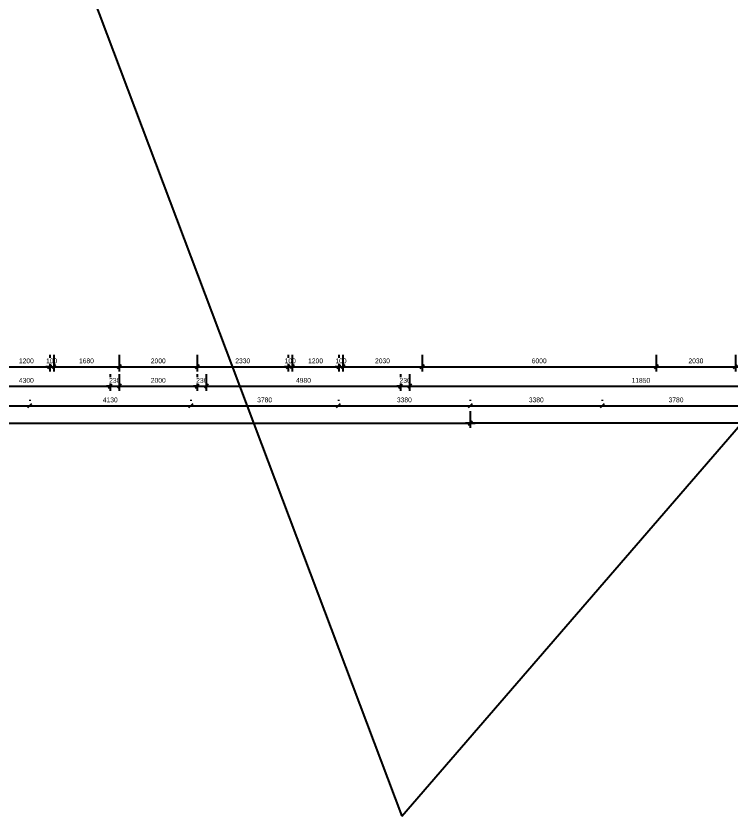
# Model space of a CAD drawing. Header units: millimetres. Extents: x 2659630 to 6742168, y -2425387 to -732288.
# Drawn here: x 2899758 to 2918077, y -897027 to -876525 of the extents above; entities that cross this region are included whole.
import ezdxf

# ---------------------------------------------------------------- set-up
doc = ezdxf.new("R2010")
doc.units = ezdxf.units.MM
doc.header["$PDMODE"] = 35
doc.header["$PDSIZE"] = -25
doc.layers.add('A-GRID-DIMS', color=211, linetype='Continuous', lineweight=9)
doc.layers.add('S-COLUMN NO', color=2, linetype='Continuous')
doc.styles.add('Arial', font='arial.ttf', dxfattribs={"height": 123})
doc.dimstyles.new('Diagonal_-_2_5mm_Arial', dxfattribs={"dimscale": 304.8, "dimtxt": 123, "dimasz": 0.32, "dimexe": 0.4, "dimexo": 0.5, "dimgap": 0.28, "dimtad": 1, "dimdec": 0, "dimzin": 0, "dimdsep": 46, "dimtxsty": 'Arial', "dimblk1": 'OBLIQUE', "dimblk2": 'OBLIQUE', "dimsah": 1, "dimcen": 0.09, "dimdle": 0.4, "dimazin": 0, "dimtfac": 1, "dimtdec": 0, "dimtix": 1, "dimtmove": 0, "dimatfit": 3, "dimfxl": 1, "dimfxlon": 1, "dimtvp": 1, "dimtolj": 1, "dimtzin": 0, "dimarcsym": 2})

# ---------------------------------------------------------------- blocks, each defined once
blk = doc.blocks.new('_Oblique')
at = {"color": 0, "linetype": 'ByBlock', "lineweight": -2}
blk.add_line((-0.5, -0.5), (0.5, 0.5), dxfattribs=at)
blk = doc.blocks.new('*D1443')
at = {"layer": 'A-GRID-DIMS', "color": 0, "lineweight": -2}
for p, q in [((2888313, -886654), (2888313, -887081)), ((2911398, -886654), (2911398, -887081)), ((2888192, -886959), (2911520, -886959))]:
    blk.add_line(p, q, dxfattribs=at)
at = {"layer": 'Defpoints', "color": 0, "ltscale": 2500}
for p in [(2888313, -876887), (2911398, -880667), (2911398, -886959)]:
    blk.add_point(p, dxfattribs=at)
at = {"layer": 'A-GRID-DIMS', "color": 0, "lineweight": -2, "ltscale": 2500, "xscale": 97.536, "yscale": 97.536, "zscale": 97.536, "rotation": 180}
blk.add_blockref('_Oblique', (2888313, -886959), dxfattribs=at)
at = {"layer": 'A-GRID-DIMS', "color": 0, "lineweight": -2, "ltscale": 2500, "xscale": 97.536, "yscale": 97.536, "zscale": 97.536}
blk.add_blockref('_Oblique', (2911398, -886959), dxfattribs=at)
at = {"layer": 'A-GRID-DIMS', "color": 0, "ltscale": 2500, "insert": (2898490, -886811), "char_height": 123, "attachment_point": 5, "style": 'Arial', "bg_fill": 3, "box_fill_scale": 1.1, "bg_fill_color": 257, "bg_fill_transparency": 0}
blk.add_mtext('\\A1;23085', dxfattribs=at)
blk = doc.blocks.new('*D1444')
at = {"layer": 'A-GRID-DIMS', "color": 0, "lineweight": -2}
for p, q in [((2911398, -886654), (2911398, -887081)), ((2934483, -886654), (2934483, -887081)), ((2934605, -886959), (2911277, -886959))]:
    blk.add_line(p, q, dxfattribs=at)
at = {"layer": 'Defpoints', "color": 0, "ltscale": 2500}
for p in [(2934483, -876832), (2911398, -882237), (2911398, -886959)]:
    blk.add_point(p, dxfattribs=at)
at = {"layer": 'A-GRID-DIMS', "color": 0, "lineweight": -2, "ltscale": 2500, "xscale": 97.536, "yscale": 97.536, "zscale": 97.536, "rotation": 180}
blk.add_blockref('_Oblique', (2911398, -886959), dxfattribs=at)
at = {"layer": 'A-GRID-DIMS', "color": 0, "lineweight": -2, "ltscale": 2500, "xscale": 97.536, "yscale": 97.536, "zscale": 97.536}
blk.add_blockref('_Oblique', (2934483, -886959), dxfattribs=at)
at = {"layer": 'A-GRID-DIMS', "color": 0, "ltscale": 2500, "insert": (2924150, -886811), "char_height": 123, "attachment_point": 5, "style": 'Arial', "bg_fill": 3, "box_fill_scale": 1.1, "bg_fill_color": 257, "bg_fill_transparency": 0}
blk.add_mtext('\\A1;23085', dxfattribs=at)
blk = doc.blocks.new('*D1449')
at = {"layer": 'A-GRID-DIMS', "color": 0, "lineweight": -2}
for p, q in [((2897873, -885707), (2897873, -886134)), ((2902173, -885707), (2902173, -886134)), ((2897752, -886012), (2902295, -886012))]:
    blk.add_line(p, q, dxfattribs=at)
at = {"layer": 'Defpoints', "color": 0, "ltscale": 2500}
for p in [(2897873, -882027), (2902173, -882027), (2902173, -886012)]:
    blk.add_point(p, dxfattribs=at)
at = {"layer": 'A-GRID-DIMS', "color": 0, "lineweight": -2, "ltscale": 2500, "xscale": 97.536, "yscale": 97.536, "zscale": 97.536, "rotation": 180}
blk.add_blockref('_Oblique', (2897873, -886012), dxfattribs=at)
at = {"layer": 'A-GRID-DIMS', "color": 0, "lineweight": -2, "ltscale": 2500, "xscale": 97.536, "yscale": 97.536, "zscale": 97.536}
blk.add_blockref('_Oblique', (2902173, -886012), dxfattribs=at)
at = {"layer": 'A-GRID-DIMS', "color": 0, "ltscale": 2500, "insert": (2900023, -885864), "char_height": 123, "attachment_point": 5, "style": 'Arial', "bg_fill": 3, "box_fill_scale": 1.1, "bg_fill_color": 257, "bg_fill_transparency": 0}
blk.add_mtext('\\A1;4300', dxfattribs=at)
blk = doc.blocks.new('*D1450')
at = {"layer": 'A-GRID-DIMS', "color": 0, "lineweight": -2}
for p, q in [((2902173, -885707), (2902173, -886134)), ((2902403, -885707), (2902403, -886134)), ((2902173, -886012), (2902076, -886012)), ((2902173, -886012), (2902403, -886012)), ((2902403, -886012), (2902501, -886012))]:
    blk.add_line(p, q, dxfattribs=at)
at = {"layer": 'Defpoints', "color": 0, "ltscale": 2500}
for p in [(2902173, -882027), (2902403, -882257)]:
    blk.add_point(p, dxfattribs=at)
at = {"layer": 'A-GRID-DIMS', "color": 0, "lineweight": -2, "ltscale": 2500, "xscale": 97.536, "yscale": 97.536, "zscale": 97.536}
blk.add_blockref('_Oblique', (2902173, -886012), dxfattribs=at)
at = {"layer": 'A-GRID-DIMS', "color": 0, "lineweight": -2, "ltscale": 2500, "xscale": 97.536, "yscale": 97.536, "zscale": 97.536, "rotation": 180}
blk.add_blockref('_Oblique', (2902403, -886012), dxfattribs=at)
at = {"layer": 'A-GRID-DIMS', "color": 0, "ltscale": 2500, "insert": (2902288, -885864), "char_height": 123, "attachment_point": 5, "style": 'Arial', "bg_fill": 3, "box_fill_scale": 1.1, "bg_fill_color": 257, "bg_fill_transparency": 0}
blk.add_mtext('\\A1;230', dxfattribs=at)
at = {"layer": 'Defpoints', "color": 0, "ltscale": 2500}
blk.add_point((2902403, -886012), dxfattribs=at)
blk = doc.blocks.new('*D1451')
at = {"layer": 'A-GRID-DIMS', "color": 0, "lineweight": -2}
for p, q in [((2902403, -885707), (2902403, -886134)), ((2904403, -885707), (2904403, -886134)), ((2902282, -886012), (2904525, -886012))]:
    blk.add_line(p, q, dxfattribs=at)
at = {"layer": 'Defpoints', "color": 0, "ltscale": 2500}
for p in [(2902403, -882257), (2904403, -882257), (2904403, -886012)]:
    blk.add_point(p, dxfattribs=at)
at = {"layer": 'A-GRID-DIMS', "color": 0, "lineweight": -2, "ltscale": 2500, "xscale": 97.536, "yscale": 97.536, "zscale": 97.536, "rotation": 180}
blk.add_blockref('_Oblique', (2902403, -886012), dxfattribs=at)
at = {"layer": 'A-GRID-DIMS', "color": 0, "lineweight": -2, "ltscale": 2500, "xscale": 97.536, "yscale": 97.536, "zscale": 97.536}
blk.add_blockref('_Oblique', (2904403, -886012), dxfattribs=at)
at = {"layer": 'A-GRID-DIMS', "color": 0, "ltscale": 2500, "insert": (2903403, -885864), "char_height": 123, "attachment_point": 5, "style": 'Arial', "bg_fill": 3, "box_fill_scale": 1.1, "bg_fill_color": 257, "bg_fill_transparency": 0}
blk.add_mtext('\\A1;2000', dxfattribs=at)
blk = doc.blocks.new('*D1452')
at = {"layer": 'A-GRID-DIMS', "color": 0, "lineweight": -2}
for p, q in [((2904403, -885707), (2904403, -886134)), ((2904633, -885707), (2904633, -886134)), ((2904403, -886012), (2904306, -886012)), ((2904403, -886012), (2904633, -886012)), ((2904633, -886012), (2904731, -886012))]:
    blk.add_line(p, q, dxfattribs=at)
at = {"layer": 'Defpoints', "color": 0, "ltscale": 2500}
for p in [(2904633, -882027), (2904403, -882257)]:
    blk.add_point(p, dxfattribs=at)
at = {"layer": 'A-GRID-DIMS', "color": 0, "lineweight": -2, "ltscale": 2500, "xscale": 97.536, "yscale": 97.536, "zscale": 97.536}
blk.add_blockref('_Oblique', (2904403, -886012), dxfattribs=at)
at = {"layer": 'A-GRID-DIMS', "color": 0, "lineweight": -2, "ltscale": 2500, "xscale": 97.536, "yscale": 97.536, "zscale": 97.536, "rotation": 180}
blk.add_blockref('_Oblique', (2904633, -886012), dxfattribs=at)
at = {"layer": 'A-GRID-DIMS', "color": 0, "ltscale": 2500, "insert": (2904518, -885864), "char_height": 123, "attachment_point": 5, "style": 'Arial', "bg_fill": 3, "box_fill_scale": 1.1, "bg_fill_color": 257, "bg_fill_transparency": 0}
blk.add_mtext('\\A1;230', dxfattribs=at)
at = {"layer": 'Defpoints', "color": 0, "ltscale": 2500}
blk.add_point((2904633, -886012), dxfattribs=at)
blk = doc.blocks.new('*D1453')
at = {"layer": 'A-GRID-DIMS', "color": 0, "lineweight": -2}
for p, q in [((2904633, -885707), (2904633, -886134)), ((2909613, -885707), (2909613, -886134)), ((2904512, -886012), (2909735, -886012))]:
    blk.add_line(p, q, dxfattribs=at)
at = {"layer": 'Defpoints', "color": 0, "ltscale": 2500}
for p in [(2904633, -882027), (2909613, -882027), (2909613, -886012)]:
    blk.add_point(p, dxfattribs=at)
at = {"layer": 'A-GRID-DIMS', "color": 0, "lineweight": -2, "ltscale": 2500, "xscale": 97.536, "yscale": 97.536, "zscale": 97.536, "rotation": 180}
blk.add_blockref('_Oblique', (2904633, -886012), dxfattribs=at)
at = {"layer": 'A-GRID-DIMS', "color": 0, "lineweight": -2, "ltscale": 2500, "xscale": 97.536, "yscale": 97.536, "zscale": 97.536}
blk.add_blockref('_Oblique', (2909613, -886012), dxfattribs=at)
at = {"layer": 'A-GRID-DIMS', "color": 0, "ltscale": 2500, "insert": (2907123, -885864), "char_height": 123, "attachment_point": 5, "style": 'Arial', "bg_fill": 3, "box_fill_scale": 1.1, "bg_fill_color": 257, "bg_fill_transparency": 0}
blk.add_mtext('\\A1;4980', dxfattribs=at)
blk = doc.blocks.new('*D1454')
at = {"layer": 'A-GRID-DIMS', "color": 0, "lineweight": -2}
for p, q in [((2909613, -885707), (2909613, -886134)), ((2909843, -885707), (2909843, -886134)), ((2909613, -886012), (2909516, -886012)), ((2909613, -886012), (2909843, -886012)), ((2909843, -886012), (2909941, -886012))]:
    blk.add_line(p, q, dxfattribs=at)
at = {"layer": 'Defpoints', "color": 0, "ltscale": 2500}
for p in [(2909613, -882027), (2909843, -882027)]:
    blk.add_point(p, dxfattribs=at)
at = {"layer": 'A-GRID-DIMS', "color": 0, "lineweight": -2, "ltscale": 2500, "xscale": 97.536, "yscale": 97.536, "zscale": 97.536}
blk.add_blockref('_Oblique', (2909613, -886012), dxfattribs=at)
at = {"layer": 'A-GRID-DIMS', "color": 0, "lineweight": -2, "ltscale": 2500, "xscale": 97.536, "yscale": 97.536, "zscale": 97.536, "rotation": 180}
blk.add_blockref('_Oblique', (2909843, -886012), dxfattribs=at)
at = {"layer": 'A-GRID-DIMS', "color": 0, "ltscale": 2500, "insert": (2909728, -885864), "char_height": 123, "attachment_point": 5, "style": 'Arial', "bg_fill": 3, "box_fill_scale": 1.1, "bg_fill_color": 257, "bg_fill_transparency": 0}
blk.add_mtext('\\A1;230', dxfattribs=at)
at = {"layer": 'Defpoints', "color": 0, "ltscale": 2500}
blk.add_point((2909843, -886012), dxfattribs=at)
blk = doc.blocks.new('*D1455')
at = {"layer": 'A-GRID-DIMS', "color": 0, "lineweight": -2}
for p, q in [((2909843, -885707), (2909843, -886134)), ((2921693, -885707), (2921693, -886134)), ((2909722, -886012), (2921815, -886012))]:
    blk.add_line(p, q, dxfattribs=at)
at = {"layer": 'Defpoints', "color": 0, "ltscale": 2500}
for p in [(2909843, -882027), (2921693, -882027), (2921693, -886012)]:
    blk.add_point(p, dxfattribs=at)
at = {"layer": 'A-GRID-DIMS', "color": 0, "lineweight": -2, "ltscale": 2500, "xscale": 97.536, "yscale": 97.536, "zscale": 97.536, "rotation": 180}
blk.add_blockref('_Oblique', (2909843, -886012), dxfattribs=at)
at = {"layer": 'A-GRID-DIMS', "color": 0, "lineweight": -2, "ltscale": 2500, "xscale": 97.536, "yscale": 97.536, "zscale": 97.536}
blk.add_blockref('_Oblique', (2921693, -886012), dxfattribs=at)
at = {"layer": 'A-GRID-DIMS', "color": 0, "ltscale": 2500, "insert": (2915768, -885864), "char_height": 123, "attachment_point": 5, "style": 'Arial', "bg_fill": 3, "box_fill_scale": 1.1, "bg_fill_color": 257, "bg_fill_transparency": 0}
blk.add_mtext('\\A1;11850', dxfattribs=at)
blk = doc.blocks.new('*D1527')
at = {"layer": 'A-GRID-DIMS', "color": 0, "lineweight": -2}
for p, q in [((2899423, -885207), (2899423, -885634)), ((2900623, -885207), (2900623, -885634)), ((2899302, -885512), (2900745, -885512))]:
    blk.add_line(p, q, dxfattribs=at)
at = {"layer": 'Defpoints', "color": 0, "ltscale": 2500}
for p in [(2899423, -882396), (2900623, -882396), (2900623, -885512)]:
    blk.add_point(p, dxfattribs=at)
at = {"layer": 'A-GRID-DIMS', "color": 0, "lineweight": -2, "ltscale": 2500, "xscale": 97.536, "yscale": 97.536, "zscale": 97.536, "rotation": 180}
blk.add_blockref('_Oblique', (2899423, -885512), dxfattribs=at)
at = {"layer": 'A-GRID-DIMS', "color": 0, "lineweight": -2, "ltscale": 2500, "xscale": 97.536, "yscale": 97.536, "zscale": 97.536}
blk.add_blockref('_Oblique', (2900623, -885512), dxfattribs=at)
at = {"layer": 'A-GRID-DIMS', "color": 0, "ltscale": 2500, "insert": (2900023, -885364), "char_height": 123, "attachment_point": 5, "style": 'Arial', "bg_fill": 3, "box_fill_scale": 1.1, "bg_fill_color": 257, "bg_fill_transparency": 0}
blk.add_mtext('\\A1;1200', dxfattribs=at)
blk = doc.blocks.new('*D1528')
at = {"layer": 'A-GRID-DIMS', "color": 0, "lineweight": -2}
for p, q in [((2900623, -885207), (2900623, -885634)), ((2900723, -885207), (2900723, -885634)), ((2900623, -885512), (2900526, -885512)), ((2900623, -885512), (2900723, -885512)), ((2900723, -885512), (2900821, -885512))]:
    blk.add_line(p, q, dxfattribs=at)
at = {"layer": 'Defpoints', "color": 0, "ltscale": 2500}
for p in [(2900623, -882396), (2900723, -882396)]:
    blk.add_point(p, dxfattribs=at)
at = {"layer": 'A-GRID-DIMS', "color": 0, "lineweight": -2, "ltscale": 2500, "xscale": 97.536, "yscale": 97.536, "zscale": 97.536}
blk.add_blockref('_Oblique', (2900623, -885512), dxfattribs=at)
at = {"layer": 'A-GRID-DIMS', "color": 0, "lineweight": -2, "ltscale": 2500, "xscale": 97.536, "yscale": 97.536, "zscale": 97.536, "rotation": 180}
blk.add_blockref('_Oblique', (2900723, -885512), dxfattribs=at)
at = {"layer": 'A-GRID-DIMS', "color": 0, "ltscale": 2500, "insert": (2900673, -885364), "char_height": 123, "attachment_point": 5, "style": 'Arial', "bg_fill": 3, "box_fill_scale": 1.1, "bg_fill_color": 257, "bg_fill_transparency": 0}
blk.add_mtext('\\A1;100', dxfattribs=at)
at = {"layer": 'Defpoints', "color": 0, "ltscale": 2500}
blk.add_point((2900723, -885512), dxfattribs=at)
blk = doc.blocks.new('*D1529')
at = {"layer": 'A-GRID-DIMS', "color": 0, "lineweight": -2}
for p, q in [((2900723, -885207), (2900723, -885634)), ((2902403, -885207), (2902403, -885634)), ((2900602, -885512), (2902525, -885512))]:
    blk.add_line(p, q, dxfattribs=at)
at = {"layer": 'Defpoints', "color": 0, "ltscale": 2500}
for p in [(2900723, -882396), (2902403, -882257), (2902403, -885512)]:
    blk.add_point(p, dxfattribs=at)
at = {"layer": 'A-GRID-DIMS', "color": 0, "lineweight": -2, "ltscale": 2500, "xscale": 97.536, "yscale": 97.536, "zscale": 97.536, "rotation": 180}
blk.add_blockref('_Oblique', (2900723, -885512), dxfattribs=at)
at = {"layer": 'A-GRID-DIMS', "color": 0, "lineweight": -2, "ltscale": 2500, "xscale": 97.536, "yscale": 97.536, "zscale": 97.536}
blk.add_blockref('_Oblique', (2902403, -885512), dxfattribs=at)
at = {"layer": 'A-GRID-DIMS', "color": 0, "ltscale": 2500, "insert": (2901563, -885364), "char_height": 123, "attachment_point": 5, "style": 'Arial', "bg_fill": 3, "box_fill_scale": 1.1, "bg_fill_color": 257, "bg_fill_transparency": 0}
blk.add_mtext('\\A1;1680', dxfattribs=at)
blk = doc.blocks.new('*D1530')
at = {"layer": 'A-GRID-DIMS', "color": 0, "lineweight": -2}
for p, q in [((2902403, -885207), (2902403, -885634)), ((2904403, -885207), (2904403, -885634)), ((2902282, -885512), (2904525, -885512))]:
    blk.add_line(p, q, dxfattribs=at)
at = {"layer": 'Defpoints', "color": 0, "ltscale": 2500}
for p in [(2902403, -882257), (2904403, -882257), (2904403, -885512)]:
    blk.add_point(p, dxfattribs=at)
at = {"layer": 'A-GRID-DIMS', "color": 0, "lineweight": -2, "ltscale": 2500, "xscale": 97.536, "yscale": 97.536, "zscale": 97.536, "rotation": 180}
blk.add_blockref('_Oblique', (2902403, -885512), dxfattribs=at)
at = {"layer": 'A-GRID-DIMS', "color": 0, "lineweight": -2, "ltscale": 2500, "xscale": 97.536, "yscale": 97.536, "zscale": 97.536}
blk.add_blockref('_Oblique', (2904403, -885512), dxfattribs=at)
at = {"layer": 'A-GRID-DIMS', "color": 0, "ltscale": 2500, "insert": (2903403, -885364), "char_height": 123, "attachment_point": 5, "style": 'Arial', "bg_fill": 3, "box_fill_scale": 1.1, "bg_fill_color": 257, "bg_fill_transparency": 0}
blk.add_mtext('\\A1;2000', dxfattribs=at)
blk = doc.blocks.new('*D1531')
at = {"layer": 'A-GRID-DIMS', "color": 0, "lineweight": -2}
for p, q in [((2904403, -885207), (2904403, -885634)), ((2906733, -885207), (2906733, -885634)), ((2904282, -885512), (2906855, -885512))]:
    blk.add_line(p, q, dxfattribs=at)
at = {"layer": 'Defpoints', "color": 0, "ltscale": 2500}
for p in [(2904403, -882257), (2906733, -882396), (2906733, -885512)]:
    blk.add_point(p, dxfattribs=at)
at = {"layer": 'A-GRID-DIMS', "color": 0, "lineweight": -2, "ltscale": 2500, "xscale": 97.536, "yscale": 97.536, "zscale": 97.536, "rotation": 180}
blk.add_blockref('_Oblique', (2904403, -885512), dxfattribs=at)
at = {"layer": 'A-GRID-DIMS', "color": 0, "lineweight": -2, "ltscale": 2500, "xscale": 97.536, "yscale": 97.536, "zscale": 97.536}
blk.add_blockref('_Oblique', (2906733, -885512), dxfattribs=at)
at = {"layer": 'A-GRID-DIMS', "color": 0, "ltscale": 2500, "insert": (2905568, -885364), "char_height": 123, "attachment_point": 5, "style": 'Arial', "bg_fill": 3, "box_fill_scale": 1.1, "bg_fill_color": 257, "bg_fill_transparency": 0}
blk.add_mtext('\\A1;2330', dxfattribs=at)
blk = doc.blocks.new('*D1532')
at = {"layer": 'A-GRID-DIMS', "color": 0, "lineweight": -2}
for p, q in [((2906733, -885207), (2906733, -885634)), ((2906833, -885207), (2906833, -885634)), ((2906733, -885512), (2906636, -885512)), ((2906733, -885512), (2906833, -885512)), ((2906833, -885512), (2906931, -885512))]:
    blk.add_line(p, q, dxfattribs=at)
at = {"layer": 'Defpoints', "color": 0, "ltscale": 2500}
for p in [(2906733, -882396), (2906833, -882396)]:
    blk.add_point(p, dxfattribs=at)
at = {"layer": 'A-GRID-DIMS', "color": 0, "lineweight": -2, "ltscale": 2500, "xscale": 97.536, "yscale": 97.536, "zscale": 97.536}
blk.add_blockref('_Oblique', (2906733, -885512), dxfattribs=at)
at = {"layer": 'A-GRID-DIMS', "color": 0, "lineweight": -2, "ltscale": 2500, "xscale": 97.536, "yscale": 97.536, "zscale": 97.536, "rotation": 180}
blk.add_blockref('_Oblique', (2906833, -885512), dxfattribs=at)
at = {"layer": 'A-GRID-DIMS', "color": 0, "ltscale": 2500, "insert": (2906783, -885364), "char_height": 123, "attachment_point": 5, "style": 'Arial', "bg_fill": 3, "box_fill_scale": 1.1, "bg_fill_color": 257, "bg_fill_transparency": 0}
blk.add_mtext('\\A1;100', dxfattribs=at)
at = {"layer": 'Defpoints', "color": 0, "ltscale": 2500}
blk.add_point((2906833, -885512), dxfattribs=at)
blk = doc.blocks.new('*D1533')
at = {"layer": 'A-GRID-DIMS', "color": 0, "lineweight": -2}
for p, q in [((2906833, -885207), (2906833, -885634)), ((2908033, -885207), (2908033, -885634)), ((2906712, -885512), (2908155, -885512))]:
    blk.add_line(p, q, dxfattribs=at)
at = {"layer": 'Defpoints', "color": 0, "ltscale": 2500}
for p in [(2906833, -882396), (2908033, -882396), (2908033, -885512)]:
    blk.add_point(p, dxfattribs=at)
at = {"layer": 'A-GRID-DIMS', "color": 0, "lineweight": -2, "ltscale": 2500, "xscale": 97.536, "yscale": 97.536, "zscale": 97.536, "rotation": 180}
blk.add_blockref('_Oblique', (2906833, -885512), dxfattribs=at)
at = {"layer": 'A-GRID-DIMS', "color": 0, "lineweight": -2, "ltscale": 2500, "xscale": 97.536, "yscale": 97.536, "zscale": 97.536}
blk.add_blockref('_Oblique', (2908033, -885512), dxfattribs=at)
at = {"layer": 'A-GRID-DIMS', "color": 0, "ltscale": 2500, "insert": (2907433, -885364), "char_height": 123, "attachment_point": 5, "style": 'Arial', "bg_fill": 3, "box_fill_scale": 1.1, "bg_fill_color": 257, "bg_fill_transparency": 0}
blk.add_mtext('\\A1;1200', dxfattribs=at)
blk = doc.blocks.new('*D1534')
at = {"layer": 'A-GRID-DIMS', "color": 0, "lineweight": -2}
for p, q in [((2908033, -885207), (2908033, -885634)), ((2908133, -885207), (2908133, -885634)), ((2908033, -885512), (2907936, -885512)), ((2908033, -885512), (2908133, -885512)), ((2908133, -885512), (2908231, -885512))]:
    blk.add_line(p, q, dxfattribs=at)
at = {"layer": 'Defpoints', "color": 0, "ltscale": 2500}
for p in [(2908033, -882396), (2908133, -882396)]:
    blk.add_point(p, dxfattribs=at)
at = {"layer": 'A-GRID-DIMS', "color": 0, "lineweight": -2, "ltscale": 2500, "xscale": 97.536, "yscale": 97.536, "zscale": 97.536}
blk.add_blockref('_Oblique', (2908033, -885512), dxfattribs=at)
at = {"layer": 'A-GRID-DIMS', "color": 0, "lineweight": -2, "ltscale": 2500, "xscale": 97.536, "yscale": 97.536, "zscale": 97.536, "rotation": 180}
blk.add_blockref('_Oblique', (2908133, -885512), dxfattribs=at)
at = {"layer": 'A-GRID-DIMS', "color": 0, "ltscale": 2500, "insert": (2908083, -885364), "char_height": 123, "attachment_point": 5, "style": 'Arial', "bg_fill": 3, "box_fill_scale": 1.1, "bg_fill_color": 257, "bg_fill_transparency": 0}
blk.add_mtext('\\A1;100', dxfattribs=at)
at = {"layer": 'Defpoints', "color": 0, "ltscale": 2500}
blk.add_point((2908133, -885512), dxfattribs=at)
blk = doc.blocks.new('*D1535')
at = {"layer": 'A-GRID-DIMS', "color": 0, "lineweight": -2}
for p, q in [((2908133, -885207), (2908133, -885634)), ((2910163, -885207), (2910163, -885634)), ((2908012, -885512), (2910285, -885512))]:
    blk.add_line(p, q, dxfattribs=at)
at = {"layer": 'Defpoints', "color": 0, "ltscale": 2500}
for p in [(2908133, -882396), (2910163, -882257), (2910163, -885512)]:
    blk.add_point(p, dxfattribs=at)
at = {"layer": 'A-GRID-DIMS', "color": 0, "lineweight": -2, "ltscale": 2500, "xscale": 97.536, "yscale": 97.536, "zscale": 97.536, "rotation": 180}
blk.add_blockref('_Oblique', (2908133, -885512), dxfattribs=at)
at = {"layer": 'A-GRID-DIMS', "color": 0, "lineweight": -2, "ltscale": 2500, "xscale": 97.536, "yscale": 97.536, "zscale": 97.536}
blk.add_blockref('_Oblique', (2910163, -885512), dxfattribs=at)
at = {"layer": 'A-GRID-DIMS', "color": 0, "ltscale": 2500, "insert": (2909148, -885364), "char_height": 123, "attachment_point": 5, "style": 'Arial', "bg_fill": 3, "box_fill_scale": 1.1, "bg_fill_color": 257, "bg_fill_transparency": 0}
blk.add_mtext('\\A1;2030', dxfattribs=at)
blk = doc.blocks.new('*D1536')
at = {"layer": 'A-GRID-DIMS', "color": 0, "lineweight": -2}
for p, q in [((2910163, -885207), (2910163, -885634)), ((2916163, -885207), (2916163, -885634)), ((2910042, -885512), (2916285, -885512))]:
    blk.add_line(p, q, dxfattribs=at)
at = {"layer": 'Defpoints', "color": 0, "ltscale": 2500}
for p in [(2910163, -882257), (2916163, -882257), (2916163, -885512)]:
    blk.add_point(p, dxfattribs=at)
at = {"layer": 'A-GRID-DIMS', "color": 0, "lineweight": -2, "ltscale": 2500, "xscale": 97.536, "yscale": 97.536, "zscale": 97.536, "rotation": 180}
blk.add_blockref('_Oblique', (2910163, -885512), dxfattribs=at)
at = {"layer": 'A-GRID-DIMS', "color": 0, "lineweight": -2, "ltscale": 2500, "xscale": 97.536, "yscale": 97.536, "zscale": 97.536}
blk.add_blockref('_Oblique', (2916163, -885512), dxfattribs=at)
at = {"layer": 'A-GRID-DIMS', "color": 0, "ltscale": 2500, "insert": (2913163, -885364), "char_height": 123, "attachment_point": 5, "style": 'Arial', "bg_fill": 3, "box_fill_scale": 1.1, "bg_fill_color": 257, "bg_fill_transparency": 0}
blk.add_mtext('\\A1;6000', dxfattribs=at)
blk = doc.blocks.new('*D1537')
at = {"layer": 'A-GRID-DIMS', "color": 0, "lineweight": -2}
for p, q in [((2916163, -885207), (2916163, -885634)), ((2918193, -885207), (2918193, -885634)), ((2916042, -885512), (2918315, -885512))]:
    blk.add_line(p, q, dxfattribs=at)
at = {"layer": 'Defpoints', "color": 0, "ltscale": 2500}
for p in [(2916163, -882257), (2918193, -882396), (2918193, -885512)]:
    blk.add_point(p, dxfattribs=at)
at = {"layer": 'A-GRID-DIMS', "color": 0, "lineweight": -2, "ltscale": 2500, "xscale": 97.536, "yscale": 97.536, "zscale": 97.536, "rotation": 180}
blk.add_blockref('_Oblique', (2916163, -885512), dxfattribs=at)
at = {"layer": 'A-GRID-DIMS', "color": 0, "lineweight": -2, "ltscale": 2500, "xscale": 97.536, "yscale": 97.536, "zscale": 97.536}
blk.add_blockref('_Oblique', (2918193, -885512), dxfattribs=at)
at = {"layer": 'A-GRID-DIMS', "color": 0, "ltscale": 2500, "insert": (2917178, -885364), "char_height": 123, "attachment_point": 5, "style": 'Arial', "bg_fill": 3, "box_fill_scale": 1.1, "bg_fill_color": 257, "bg_fill_transparency": 0}
blk.add_mtext('\\A1;2030', dxfattribs=at)
blk = doc.blocks.new('*D1299')
at = {"layer": 'A-GRID-DIMS', "color": 0, "lineweight": -2}
for p, q in [((2895857, -886512), (2900230, -886512)), ((2895978, -886359), (2895978, -886390)), ((2900108, -886359), (2900108, -886390))]:
    blk.add_line(p, q, dxfattribs=at)
at = {"layer": 'Defpoints', "color": 0, "ltscale": 2500}
for p in [(2895978, -886512), (2900108, -886512), (2900108, -886512)]:
    blk.add_point(p, dxfattribs=at)
at = {"layer": 'A-GRID-DIMS', "color": 0, "lineweight": -2, "ltscale": 2500, "xscale": 97.536, "yscale": 97.536, "zscale": 97.536, "rotation": 180}
blk.add_blockref('_Oblique', (2895978, -886512), dxfattribs=at)
at = {"layer": 'A-GRID-DIMS', "color": 0, "lineweight": -2, "ltscale": 2500, "xscale": 97.536, "yscale": 97.536, "zscale": 97.536}
blk.add_blockref('_Oblique', (2900108, -886512), dxfattribs=at)
at = {"layer": 'A-GRID-DIMS', "color": 0, "ltscale": 2500, "insert": (2898043, -886364), "char_height": 123, "attachment_point": 5, "style": 'Arial', "bg_fill": 3, "box_fill_scale": 1.1, "bg_fill_color": 257, "bg_fill_transparency": 0}
blk.add_mtext('\\A1;4130', dxfattribs=at)
blk = doc.blocks.new('*D1300')
at = {"layer": 'A-GRID-DIMS', "color": 0, "lineweight": -2}
for p, q in [((2899987, -886512), (2904360, -886512)), ((2900108, -886359), (2900108, -886390)), ((2904238, -886359), (2904238, -886390))]:
    blk.add_line(p, q, dxfattribs=at)
at = {"layer": 'Defpoints', "color": 0, "ltscale": 2500}
for p in [(2900108, -886512), (2904238, -886512), (2904238, -886512)]:
    blk.add_point(p, dxfattribs=at)
at = {"layer": 'A-GRID-DIMS', "color": 0, "lineweight": -2, "ltscale": 2500, "xscale": 97.536, "yscale": 97.536, "zscale": 97.536, "rotation": 180}
blk.add_blockref('_Oblique', (2900108, -886512), dxfattribs=at)
at = {"layer": 'A-GRID-DIMS', "color": 0, "lineweight": -2, "ltscale": 2500, "xscale": 97.536, "yscale": 97.536, "zscale": 97.536}
blk.add_blockref('_Oblique', (2904238, -886512), dxfattribs=at)
at = {"layer": 'A-GRID-DIMS', "color": 0, "ltscale": 2500, "insert": (2902173, -886364), "char_height": 123, "attachment_point": 5, "style": 'Arial', "bg_fill": 3, "box_fill_scale": 1.1, "bg_fill_color": 257, "bg_fill_transparency": 0}
blk.add_mtext('\\A1;4130', dxfattribs=at)
blk = doc.blocks.new('*D1301')
at = {"layer": 'A-GRID-DIMS', "color": 0, "lineweight": -2}
for p, q in [((2904117, -886512), (2908140, -886512)), ((2904238, -886359), (2904238, -886390)), ((2908018, -886359), (2908018, -886390))]:
    blk.add_line(p, q, dxfattribs=at)
at = {"layer": 'Defpoints', "color": 0, "ltscale": 2500}
for p in [(2904238, -886512), (2908018, -886512), (2908018, -886512)]:
    blk.add_point(p, dxfattribs=at)
at = {"layer": 'A-GRID-DIMS', "color": 0, "lineweight": -2, "ltscale": 2500, "xscale": 97.536, "yscale": 97.536, "zscale": 97.536, "rotation": 180}
blk.add_blockref('_Oblique', (2904238, -886512), dxfattribs=at)
at = {"layer": 'A-GRID-DIMS', "color": 0, "lineweight": -2, "ltscale": 2500, "xscale": 97.536, "yscale": 97.536, "zscale": 97.536}
blk.add_blockref('_Oblique', (2908018, -886512), dxfattribs=at)
at = {"layer": 'A-GRID-DIMS', "color": 0, "ltscale": 2500, "insert": (2906128, -886364), "char_height": 123, "attachment_point": 5, "style": 'Arial', "bg_fill": 3, "box_fill_scale": 1.1, "bg_fill_color": 257, "bg_fill_transparency": 0}
blk.add_mtext('\\A1;3780', dxfattribs=at)
blk = doc.blocks.new('*D1302')
at = {"layer": 'A-GRID-DIMS', "color": 0, "lineweight": -2}
for p, q in [((2907897, -886512), (2911520, -886512)), ((2908018, -886359), (2908018, -886390)), ((2911398, -886359), (2911398, -886390))]:
    blk.add_line(p, q, dxfattribs=at)
at = {"layer": 'Defpoints', "color": 0, "ltscale": 2500}
for p in [(2908018, -886512), (2911398, -886512), (2911398, -886512)]:
    blk.add_point(p, dxfattribs=at)
at = {"layer": 'A-GRID-DIMS', "color": 0, "lineweight": -2, "ltscale": 2500, "xscale": 97.536, "yscale": 97.536, "zscale": 97.536, "rotation": 180}
blk.add_blockref('_Oblique', (2908018, -886512), dxfattribs=at)
at = {"layer": 'A-GRID-DIMS', "color": 0, "lineweight": -2, "ltscale": 2500, "xscale": 97.536, "yscale": 97.536, "zscale": 97.536}
blk.add_blockref('_Oblique', (2911398, -886512), dxfattribs=at)
at = {"layer": 'A-GRID-DIMS', "color": 0, "ltscale": 2500, "insert": (2909708, -886364), "char_height": 123, "attachment_point": 5, "style": 'Arial', "bg_fill": 3, "box_fill_scale": 1.1, "bg_fill_color": 257, "bg_fill_transparency": 0}
blk.add_mtext('\\A1;3380', dxfattribs=at)
blk = doc.blocks.new('*D1303')
at = {"layer": 'A-GRID-DIMS', "color": 0, "lineweight": -2}
for p, q in [((2911277, -886512), (2914900, -886512)), ((2911398, -886359), (2911398, -886390)), ((2914778, -886359), (2914778, -886390))]:
    blk.add_line(p, q, dxfattribs=at)
at = {"layer": 'Defpoints', "color": 0, "ltscale": 2500}
for p in [(2911398, -886512), (2914778, -886512), (2914778, -886512)]:
    blk.add_point(p, dxfattribs=at)
at = {"layer": 'A-GRID-DIMS', "color": 0, "lineweight": -2, "ltscale": 2500, "xscale": 97.536, "yscale": 97.536, "zscale": 97.536, "rotation": 180}
blk.add_blockref('_Oblique', (2911398, -886512), dxfattribs=at)
at = {"layer": 'A-GRID-DIMS', "color": 0, "lineweight": -2, "ltscale": 2500, "xscale": 97.536, "yscale": 97.536, "zscale": 97.536}
blk.add_blockref('_Oblique', (2914778, -886512), dxfattribs=at)
at = {"layer": 'A-GRID-DIMS', "color": 0, "ltscale": 2500, "insert": (2913088, -886364), "char_height": 123, "attachment_point": 5, "style": 'Arial', "bg_fill": 3, "box_fill_scale": 1.1, "bg_fill_color": 257, "bg_fill_transparency": 0}
blk.add_mtext('\\A1;3380', dxfattribs=at)
blk = doc.blocks.new('*D1304')
at = {"layer": 'A-GRID-DIMS', "color": 0, "lineweight": -2}
for p, q in [((2914657, -886512), (2918680, -886512)), ((2914778, -886359), (2914778, -886390)), ((2918558, -886359), (2918558, -886390))]:
    blk.add_line(p, q, dxfattribs=at)
at = {"layer": 'Defpoints', "color": 0, "ltscale": 2500}
for p in [(2914778, -886512), (2918558, -886512), (2918558, -886512)]:
    blk.add_point(p, dxfattribs=at)
at = {"layer": 'A-GRID-DIMS', "color": 0, "lineweight": -2, "ltscale": 2500, "xscale": 97.536, "yscale": 97.536, "zscale": 97.536, "rotation": 180}
blk.add_blockref('_Oblique', (2914778, -886512), dxfattribs=at)
at = {"layer": 'A-GRID-DIMS', "color": 0, "lineweight": -2, "ltscale": 2500, "xscale": 97.536, "yscale": 97.536, "zscale": 97.536}
blk.add_blockref('_Oblique', (2918558, -886512), dxfattribs=at)
at = {"layer": 'A-GRID-DIMS', "color": 0, "ltscale": 2500, "insert": (2916668, -886364), "char_height": 123, "attachment_point": 5, "style": 'Arial', "bg_fill": 3, "box_fill_scale": 1.1, "bg_fill_color": 257, "bg_fill_transparency": 0}
blk.add_mtext('\\A1;3780', dxfattribs=at)

msp = doc.modelspace()

# ---------------------------------------------------------------- dimensions: what is measured, and where the dimension line sits
at = {"layer": 'A-GRID-DIMS'}
dim = msp.add_linear_dim(base=(2911398.471, -886959.147), p1=(2888313.471, -876886.727), p2=(2911398.471, -880666.727), dimstyle='Diagonal_-_2_5mm_Arial', override={"dimpost": '<>', "dimfxl": 1, "dimfxlon": 1, "dimtfill": 1, "dimtfillclr": 0, "dimarcsym": 2}, dxfattribs=at)
dim.commit()
dim.dimension.update_dxf_attribs({"geometry": '*D1443', "text_midpoint": (2898490.284, -886959.147), "dimtype": 160})

# ---------------------------------------------------------------- next in the draw order: dimensions: what is measured, and where the dimension line sits
dim = msp.add_linear_dim(base=(2911398.471, -886959.147), p1=(2934483.471, -876831.706), p2=(2911398.471, -882237.418), dimstyle='Diagonal_-_2_5mm_Arial', override={"dimpost": '<>', "dimfxl": 1, "dimfxlon": 1, "dimtfill": 1, "dimtfillclr": 0, "dimarcsym": 2}, dxfattribs=at)
dim.commit()
dim.dimension.update_dxf_attribs({"geometry": '*D1444', "text_midpoint": (2924150.214, -886959.147), "dimtype": 160})
for base, p1, p2, picture, middle in [((2902173.471, -886011.727), (2897873.471, -882026.727), (2902173.471, -882026.727), '*D1449', (2900023.471, -885863.54)), ((2900108.471, -886511.727), (2895978.471, -886511.727), (2900108.471, -886511.727), '*D1299', (2898043.471, -886363.54))]:
    dim = msp.add_linear_dim(base=base, p1=p1, p2=p2, dimstyle='Diagonal_-_2_5mm_Arial', override={"dimpost": '<>', "dimtmove": 1, "dimfxl": 1, "dimfxlon": 1, "dimtfill": 1, "dimtfillclr": 0, "dimarcsym": 2}, dxfattribs=at)
    dim.commit()
    dim.dimension.update_dxf_attribs({"geometry": picture, "text_midpoint": middle})

# ---------------------------------------------------------------- next in the draw order: dimensions: what is measured, and where the dimension line sits
for base, p1, p2, picture, middle in [((2902403.471, -886011.727), (2902173.471, -882026.727), (2902403.471, -882256.727), '*D1450', (2902288.471, -885863.54)), ((2900623.471, -885511.727), (2899423.471, -882396.227), (2900623.471, -882396.227), '*D1527', (2900023.471, -885363.582)), ((2904238.471, -886511.727), (2900108.471, -886511.727), (2904238.471, -886511.727), '*D1300', (2902173.471, -886363.54))]:
    dim = msp.add_linear_dim(base=base, p1=p1, p2=p2, dimstyle='Diagonal_-_2_5mm_Arial', override={"dimpost": '<>', "dimtmove": 1, "dimfxl": 1, "dimfxlon": 1, "dimtfill": 1, "dimtfillclr": 0, "dimarcsym": 2}, dxfattribs=at)
    dim.commit()
    dim.dimension.update_dxf_attribs({"geometry": picture, "text_midpoint": middle})

# ---------------------------------------------------------------- next in the draw order: dimensions: what is measured, and where the dimension line sits
for base, p1, p2, picture, middle in [((2900723.471, -885511.727), (2900623.471, -882396.227), (2900723.471, -882396.227), '*D1528', (2900673.471, -885363.582)), ((2904403.471, -886011.727), (2902403.471, -882256.727), (2904403.471, -882256.727), '*D1451', (2903403.471, -885863.582)), ((2908018.471, -886511.727), (2904238.471, -886511.727), (2908018.471, -886511.727), '*D1301', (2906128.471, -886363.54))]:
    dim = msp.add_linear_dim(base=base, p1=p1, p2=p2, dimstyle='Diagonal_-_2_5mm_Arial', override={"dimpost": '<>', "dimtmove": 1, "dimfxl": 1, "dimfxlon": 1, "dimtfill": 1, "dimtfillclr": 0, "dimarcsym": 2}, dxfattribs=at)
    dim.commit()
    dim.dimension.update_dxf_attribs({"geometry": picture, "text_midpoint": middle})

# ---------------------------------------------------------------- next in the draw order: dimensions: what is measured, and where the dimension line sits
for base, p1, p2, picture, middle in [((2904633.471, -886011.727), (2904403.471, -882256.727), (2904633.471, -882026.727), '*D1452', (2904518.471, -885863.54)), ((2902403.471, -885511.727), (2900723.471, -882396.227), (2902403.471, -882256.727), '*D1529', (2901563.471, -885363.582)), ((2911398.471, -886511.727), (2908018.471, -886511.727), (2911398.471, -886511.727), '*D1302', (2909708.471, -886363.54))]:
    dim = msp.add_linear_dim(base=base, p1=p1, p2=p2, dimstyle='Diagonal_-_2_5mm_Arial', override={"dimpost": '<>', "dimtmove": 1, "dimfxl": 1, "dimfxlon": 1, "dimtfill": 1, "dimtfillclr": 0, "dimarcsym": 2}, dxfattribs=at)
    dim.commit()
    dim.dimension.update_dxf_attribs({"geometry": picture, "text_midpoint": middle})

# ---------------------------------------------------------------- next in the draw order: dimensions: what is measured, and where the dimension line sits
for base, p1, p2, picture, middle in [((2909613.471, -886011.727), (2904633.471, -882026.727), (2909613.471, -882026.727), '*D1453', (2907123.471, -885863.582)), ((2914778.471, -886511.727), (2911398.471, -886511.727), (2914778.471, -886511.727), '*D1303', (2913088.471, -886363.54))]:
    dim = msp.add_linear_dim(base=base, p1=p1, p2=p2, dimstyle='Diagonal_-_2_5mm_Arial', override={"dimpost": '<>', "dimtmove": 1, "dimfxl": 1, "dimfxlon": 1, "dimtfill": 1, "dimtfillclr": 0, "dimarcsym": 2}, dxfattribs=at)
    dim.commit()
    dim.dimension.update_dxf_attribs({"geometry": picture, "text_midpoint": middle})

# ---------------------------------------------------------------- next in the draw order: dimensions: what is measured, and where the dimension line sits
for base, p1, p2, picture, middle in [((2909843.471, -886011.727), (2909613.471, -882026.727), (2909843.471, -882026.727), '*D1454', (2909728.471, -885863.54)), ((2904403.471, -885511.727), (2902403.471, -882256.727), (2904403.471, -882256.727), '*D1530', (2903403.471, -885363.582)), ((2918558.471, -886511.727), (2914778.471, -886511.727), (2918558.471, -886511.727), '*D1304', (2916668.471, -886363.54))]:
    dim = msp.add_linear_dim(base=base, p1=p1, p2=p2, dimstyle='Diagonal_-_2_5mm_Arial', override={"dimpost": '<>', "dimtmove": 1, "dimfxl": 1, "dimfxlon": 1, "dimtfill": 1, "dimtfillclr": 0, "dimarcsym": 2}, dxfattribs=at)
    dim.commit()
    dim.dimension.update_dxf_attribs({"geometry": picture, "text_midpoint": middle})

# ---------------------------------------------------------------- next in the draw order: dimensions: what is measured, and where the dimension line sits
for base, p1, p2, picture, middle in [((2921693.471, -886011.727), (2909843.471, -882026.727), (2921693.471, -882026.727), '*D1455', (2915768.471, -885863.582)), ((2906733.47, -885511.727), (2904403.471, -882256.727), (2906733.47, -882396.227), '*D1531', (2905568.471, -885363.54))]:
    dim = msp.add_linear_dim(base=base, p1=p1, p2=p2, dimstyle='Diagonal_-_2_5mm_Arial', override={"dimpost": '<>', "dimtmove": 1, "dimfxl": 1, "dimfxlon": 1, "dimtfill": 1, "dimtfillclr": 0, "dimarcsym": 2}, dxfattribs=at)
    dim.commit()
    dim.dimension.update_dxf_attribs({"geometry": picture, "text_midpoint": middle})

# ---------------------------------------------------------------- next in the draw order: dimensions: what is measured, and where the dimension line sits
dim = msp.add_linear_dim(base=(2906833.47, -885511.727), p1=(2906733.47, -882396.227), p2=(2906833.47, -882396.227), dimstyle='Diagonal_-_2_5mm_Arial', override={"dimpost": '<>', "dimtmove": 1, "dimfxl": 1, "dimfxlon": 1, "dimtfill": 1, "dimtfillclr": 0, "dimarcsym": 2}, dxfattribs=at)
dim.commit()
dim.dimension.update_dxf_attribs({"geometry": '*D1532', "text_midpoint": (2906783.47, -885363.582)})

# ---------------------------------------------------------------- next in the draw order: dimensions: what is measured, and where the dimension line sits
dim = msp.add_linear_dim(base=(2908033.47, -885511.727), p1=(2906833.47, -882396.227), p2=(2908033.47, -882396.227), dimstyle='Diagonal_-_2_5mm_Arial', override={"dimpost": '<>', "dimtmove": 1, "dimfxl": 1, "dimfxlon": 1, "dimtfill": 1, "dimtfillclr": 0, "dimarcsym": 2}, dxfattribs=at)
dim.commit()
dim.dimension.update_dxf_attribs({"geometry": '*D1533', "text_midpoint": (2907433.47, -885363.582)})

# ---------------------------------------------------------------- next in the draw order: dimensions: what is measured, and where the dimension line sits
dim = msp.add_linear_dim(base=(2908133.47, -885511.727), p1=(2908033.47, -882396.227), p2=(2908133.47, -882396.227), dimstyle='Diagonal_-_2_5mm_Arial', override={"dimpost": '<>', "dimtmove": 1, "dimfxl": 1, "dimfxlon": 1, "dimtfill": 1, "dimtfillclr": 0, "dimarcsym": 2}, dxfattribs=at)
dim.commit()
dim.dimension.update_dxf_attribs({"geometry": '*D1534', "text_midpoint": (2908083.47, -885363.582)})

# ---------------------------------------------------------------- next in the draw order: dimensions: what is measured, and where the dimension line sits
dim = msp.add_linear_dim(base=(2910163.471, -885511.727), p1=(2908133.47, -882396.227), p2=(2910163.471, -882256.727), dimstyle='Diagonal_-_2_5mm_Arial', override={"dimpost": '<>', "dimtmove": 1, "dimfxl": 1, "dimfxlon": 1, "dimtfill": 1, "dimtfillclr": 0, "dimarcsym": 2}, dxfattribs=at)
dim.commit()
dim.dimension.update_dxf_attribs({"geometry": '*D1535', "text_midpoint": (2909148.471, -885363.54)})

# ---------------------------------------------------------------- next in the draw order: linework, layer by layer
at = {"layer": 'S-COLUMN NO', "ltscale": 2500}
msp.add_line((2900202.758, -871984.383), (2909644.454, -897027.365), dxfattribs=at)

# ---------------------------------------------------------------- next in the draw order: dimensions: what is measured, and where the dimension line sits
at = {"layer": 'A-GRID-DIMS'}
dim = msp.add_linear_dim(base=(2916163.471, -885511.727), p1=(2910163.471, -882256.727), p2=(2916163.471, -882256.727), dimstyle='Diagonal_-_2_5mm_Arial', override={"dimpost": '<>', "dimtmove": 1, "dimfxl": 1, "dimfxlon": 1, "dimtfill": 1, "dimtfillclr": 0, "dimarcsym": 2}, dxfattribs=at)
dim.commit()
dim.dimension.update_dxf_attribs({"geometry": '*D1536', "text_midpoint": (2913163.471, -885363.582)})

# ---------------------------------------------------------------- next in the draw order: dimensions: what is measured, and where the dimension line sits
dim = msp.add_linear_dim(base=(2918193.473, -885511.727), p1=(2916163.471, -882256.727), p2=(2918193.473, -882396.227), dimstyle='Diagonal_-_2_5mm_Arial', override={"dimpost": '<>', "dimtmove": 1, "dimfxl": 1, "dimfxlon": 1, "dimtfill": 1, "dimtfillclr": 0, "dimarcsym": 2}, dxfattribs=at)
dim.commit()
dim.dimension.update_dxf_attribs({"geometry": '*D1537', "text_midpoint": (2917178.472, -885363.54)})

# ---------------------------------------------------------------- next in the draw order: linework, layer by layer
at = {"layer": 'S-COLUMN NO', "ltscale": 2500}
msp.add_line((2909644.454, -897027.365), (2944465.514, -856754.188), dxfattribs=at)

doc.saveas('drawing.dxf')
